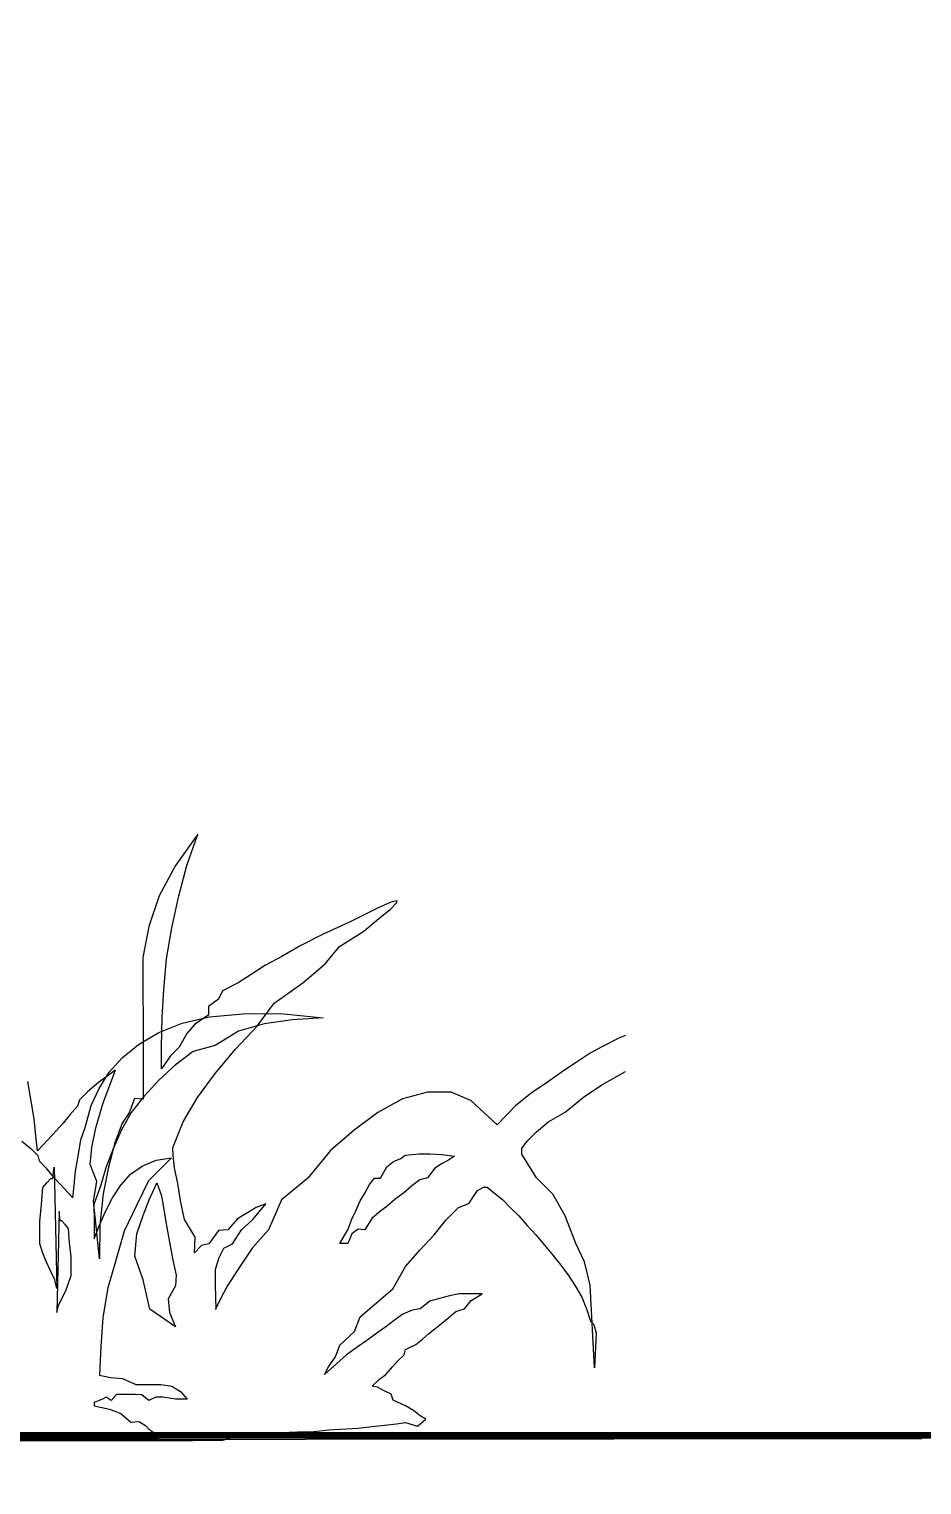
# Model space of a CAD drawing. Header units: inches. Extents: x 140 to 978, y -82 to 38.
# Drawn here: x 613.876 to 614.417, y -45.219 to -44.337 of the extents above; entities that cross this region are included whole.
import ezdxf

# ---------------------------------------------------------------- set-up
doc = ezdxf.new("R2010")
doc.units = ezdxf.units.IN
doc.header["$MEASUREMENT"] = 0
doc.layers.get('0').update_dxf_attribs({"lineweight": 0})
for name, color, linetype, lineweight in [('UNSAAC-AREA VERDE', 94, 'Continuous', 0), ('UNSAAC-COTA', 48, 'Continuous', 0), ('UNSAAC-FACHADA(2DO PLANO)', 7, 'Continuous', 30), ('UNSAAC-VARIOS', 30, 'Continuous', 0)]:
    doc.layers.add(name, color=color, linetype=linetype, lineweight=lineweight)
doc.styles.add('narrow', font='')
doc.styles.get('narrow').set_extended_font_data('Arial Narrow', italic=True)
doc.dimstyles.new('1EN75', dxfattribs={"dimtxt": 0.15, "dimasz": 0.06, "dimexe": 0.1, "dimexo": 0.15, "dimgap": 0.025, "dimtad": 1, "dimzin": 1, "dimdsep": 46, "dimtxsty": 'narrow', "dimblk": 'DOT', "dimcen": 0.1, "dimclrd": 256, "dimclre": 256, "dimclrt": 256, "dimaunit": 1, "dimadec": 3, "dimazin": 0, "dimtfac": 1, "dimtmove": 2, "dimatfit": 3, "dimldrblk": 'ARCHTICK', "dimfxl": 0.3, "dimfxlon": 1, "dimtolj": 1, "dimtzin": 0, "dimlwd": 0, "dimlwe": 0, "dimarcsym": 0})

# ---------------------------------------------------------------- blocks, each defined once
blk = doc.blocks.new('_Dot')
at = {"color": 0, "linetype": 'ByBlock', "lineweight": -2}
blk.add_line((-0.5, 0), (-1, 0), dxfattribs=at)
at = {"color": 0, "linetype": 'ByBlock', "const_width": 0.5}
blk.add_lwpolyline([(-0.25, 0, 1), (0.25, 0, 1)], format="xyb", close=True, dxfattribs=at)
blk = doc.blocks.new('*D883')
at = {"layer": 'Defpoints', "color": 0, "ltscale": 2.5, "transparency": 16777216}
for p in [(611.98642, -43.93854), (617.36694, -43.93854), (617.36694, -44.98854)]:
    blk.add_point(p, dxfattribs=at)
at = {"layer": 'UNSAAC-COTA', "lineweight": 0, "ltscale": 2.5, "transparency": 16777216}
for p, q in [((612.28642, -43.93854), (611.88642, -43.93854)), ((611.98642, -44.92854), (611.98642, -43.99854)), ((612.28642, -44.98854), (611.88642, -44.98854))]:
    blk.add_line(p, q, dxfattribs=at)
at = {"layer": 'UNSAAC-COTA', "lineweight": 0, "ltscale": 2.5, "transparency": 16777216, "xscale": 0.06, "yscale": 0.06, "zscale": 0.06}
for p, rotation in [((611.98642, -43.93854), 90), ((611.98642, -44.98854), 270)]:
    blk.add_blockref('_Dot', p, dxfattribs=dict(at, rotation=rotation))
at = {"layer": 'UNSAAC-COTA', "ltscale": 2.5, "transparency": 16777216, "insert": (611.88483, -44.46354), "char_height": 0.15, "attachment_point": 5, "rotation": 90, "style": 'narrow'}
blk.add_mtext('\\A1;1.05', dxfattribs=at)
blk = doc.blocks.new('_ArchTick')
at = {"layer": 'UNSAAC-FACHADA(2DO PLANO)', "color": 0, "const_width": 0.15}
blk.add_lwpolyline([(-0.5, -0.5), (0.5, 0.5)], dxfattribs=at)
blk = doc.blocks.new('*D894')
at = {"layer": 'Defpoints', "color": 0, "ltscale": 2.5, "transparency": 16777216}
for p in [(610.63339, -41.53854), (617.36694, -41.53854), (617.36694, -44.98854)]:
    blk.add_point(p, dxfattribs=at)
at = {"layer": 'UNSAAC-COTA', "lineweight": 0, "ltscale": 2.5, "transparency": 16777216}
for p, q in [((610.93339, -41.53854), (610.53339, -41.53854)), ((610.63339, -44.92854), (610.63339, -41.59854)), ((610.93339, -44.98854), (610.53339, -44.98854))]:
    blk.add_line(p, q, dxfattribs=at)
at = {"layer": 'UNSAAC-COTA', "lineweight": 0, "ltscale": 2.5, "transparency": 16777216, "xscale": 0.06, "yscale": 0.06, "zscale": 0.06}
for p, rotation in [((610.63339, -41.53854), 90), ((610.63339, -44.98854), 270)]:
    blk.add_blockref('_Dot', p, dxfattribs=dict(at, rotation=rotation))
at = {"layer": 'UNSAAC-COTA', "ltscale": 2.5, "transparency": 16777216, "insert": (610.53181, -43.26354), "char_height": 0.15, "attachment_point": 5, "rotation": 90, "style": 'narrow'}
blk.add_mtext('\\A1;3.45', dxfattribs=at)
blk = doc.blocks.new('*D898')
at = {"layer": 'Defpoints', "color": 0, "ltscale": 2.5, "transparency": 16777216}
for p in [(609.4033, -35.23854), (616.16694, -35.23854), (616.16694, -45.18854)]:
    blk.add_point(p, dxfattribs=at)
at = {"layer": 'UNSAAC-COTA', "lineweight": 0, "ltscale": 2.5, "transparency": 16777216}
for p, q in [((609.7033, -35.23854), (609.3033, -35.23854)), ((609.4033, -45.12854), (609.4033, -35.29854)), ((609.7033, -45.18854), (609.3033, -45.18854))]:
    blk.add_line(p, q, dxfattribs=at)
at = {"layer": 'UNSAAC-COTA', "lineweight": 0, "ltscale": 2.5, "transparency": 16777216, "xscale": 0.06, "yscale": 0.06, "zscale": 0.06}
for p, rotation in [((609.4033, -35.23854), 90), ((609.4033, -45.18854), 270)]:
    blk.add_blockref('_Dot', p, dxfattribs=dict(at, rotation=rotation))
at = {"layer": 'UNSAAC-COTA', "ltscale": 2.5, "transparency": 16777216, "insert": (609.30172, -40.21354), "char_height": 0.15, "attachment_point": 5, "rotation": 90, "style": 'narrow'}
blk.add_mtext('\\A1;9.95', dxfattribs=at)
blk = doc.blocks.new('unsaac area verde 2')
at = {"layer": 'UNSAAC-AREA VERDE'}
for p, q in [((1477.7216, 42.3771), (1477.6946, 42.339)), ((1477.7216, 42.3771), (1477.6946, 42.339)), ((1477.7081, 42.3391), (1477.7216, 42.3771)), ((1477.7081, 42.3391), (1477.7216, 42.3771)), ((1477.6946, 42.339), (1477.6747, 42.3025)), ((1477.6946, 42.339), (1477.6747, 42.3025)), ((1477.6985, 42.3025), (1477.7081, 42.3391)), ((1477.6985, 42.3025), (1477.7081, 42.3391)), ((1477.6747, 42.3025), (1477.662, 42.2652)), ((1477.6747, 42.3025), (1477.662, 42.2652)), ((1477.6899, 42.2636), (1477.6985, 42.3025)), ((1477.6899, 42.2636), (1477.6985, 42.3025)), ((1477.9392, 42.2874), (1477.9042, 42.2699)), ((1477.9392, 42.2874), (1477.9042, 42.2699)), ((1477.955, 42.2945), (1477.9392, 42.2874)), ((1477.955, 42.2945), (1477.9392, 42.2874)), ((1477.9407, 42.2747), (1477.9542, 42.2858)), ((1477.9407, 42.2747), (1477.9542, 42.2858)), ((1477.9542, 42.2858), (1477.9621, 42.2938)), ((1477.9542, 42.2858), (1477.9621, 42.2938)), ((1477.9629, 42.2961), (1477.955, 42.2945)), ((1477.9629, 42.2961), (1477.955, 42.2945)), ((1477.9621, 42.2938), (1477.9629, 42.2961)), ((1477.9621, 42.2938), (1477.9629, 42.2961)), ((1477.9042, 42.2699), (1477.8732, 42.2557)), ((1477.9042, 42.2699), (1477.8732, 42.2557)), ((1477.9224, 42.2596), (1477.9407, 42.2747)), ((1477.9224, 42.2596), (1477.9407, 42.2747)), ((1477.662, 42.2652), (1477.6549, 42.2279)), ((1477.662, 42.2652), (1477.6549, 42.2279)), ((1477.6835, 42.2263), (1477.6899, 42.2636)), ((1477.6835, 42.2263), (1477.6899, 42.2636)), ((1477.8732, 42.2557), (1477.8462, 42.2422)), ((1477.8732, 42.2557), (1477.8462, 42.2422)), ((1477.893, 42.2407), (1477.9224, 42.2596)), ((1477.893, 42.2407), (1477.9224, 42.2596)), ((1477.8462, 42.2422), (1477.8232, 42.2287)), ((1477.8462, 42.2422), (1477.8232, 42.2287)), ((1477.8756, 42.22), (1477.893, 42.2407)), ((1477.8756, 42.22), (1477.893, 42.2407)), ((1477.6549, 42.2279), (1477.6549, 42.1891)), ((1477.6549, 42.2279), (1477.6549, 42.1891)), ((1477.6803, 42.1891), (1477.6835, 42.2263)), ((1477.6803, 42.1891), (1477.6835, 42.2263)), ((1477.8034, 42.2184), (1477.7859, 42.2072)), ((1477.8034, 42.2184), (1477.7859, 42.2072)), ((1477.8232, 42.2287), (1477.8034, 42.2184)), ((1477.8232, 42.2287), (1477.8034, 42.2184)), ((1477.8486, 42.197), (1477.8756, 42.22)), ((1477.8486, 42.197), (1477.8756, 42.22)), ((1477.7701, 42.197), (1477.751, 42.1874)), ((1477.7701, 42.197), (1477.751, 42.1874)), ((1477.7859, 42.2072), (1477.7701, 42.197)), ((1477.7859, 42.2072), (1477.7701, 42.197)), ((1477.8137, 42.1723), (1477.8486, 42.197)), ((1477.8137, 42.1723), (1477.8486, 42.197)), ((1477.6549, 42.1891), (1477.6549, 42.1494)), ((1477.6549, 42.1891), (1477.6549, 42.1494)), ((1477.678, 42.1549), (1477.6803, 42.1891)), ((1477.678, 42.1549), (1477.6803, 42.1891)), ((1477.751, 42.1874), (1477.7462, 42.1772)), ((1477.751, 42.1874), (1477.7462, 42.1772)), ((1477.7462, 42.1772), (1477.7343, 42.1683)), ((1477.7462, 42.1772), (1477.7343, 42.1683)), ((1477.7343, 42.1683), (1477.7343, 42.158)), ((1477.7343, 42.1683), (1477.7343, 42.158)), ((1477.793, 42.1445), (1477.8137, 42.1723)), ((1477.793, 42.1445), (1477.8137, 42.1723)), ((1477.6549, 42.1494), (1477.6549, 42.108)), ((1477.6549, 42.1494), (1477.6549, 42.108)), ((1477.674, 42.1371), (1477.7024, 42.1484)), ((1477.674, 42.1371), (1477.7024, 42.1484)), ((1477.6771, 42.1191), (1477.678, 42.1549)), ((1477.6771, 42.1191), (1477.678, 42.1549)), ((1477.7024, 42.1484), (1477.7356, 42.1557)), ((1477.7024, 42.1484), (1477.7356, 42.1557)), ((1477.7176, 42.1469), (1477.7081, 42.1358)), ((1477.7176, 42.1469), (1477.7081, 42.1358)), ((1477.7343, 42.158), (1477.7176, 42.1469)), ((1477.7343, 42.158), (1477.7176, 42.1469)), ((1477.7356, 42.1557), (1477.7759, 42.1596)), ((1477.7356, 42.1557), (1477.7759, 42.1596)), ((1477.7668, 42.1168), (1477.793, 42.1445)), ((1477.7668, 42.1168), (1477.793, 42.1445)), ((1477.8016, 42.1471), (1477.7706, 42.1385)), ((1477.8016, 42.1471), (1477.7706, 42.1385)), ((1477.7759, 42.1596), (1477.8215, 42.1596)), ((1477.7759, 42.1596), (1477.8215, 42.1596)), ((1477.836, 42.1523), (1477.8016, 42.1471)), ((1477.836, 42.1523), (1477.8016, 42.1471)), ((1477.8215, 42.1596), (1477.8731, 42.1543)), ((1477.8215, 42.1596), (1477.8731, 42.1543)), ((1477.8731, 42.1543), (1477.836, 42.1523)), ((1477.8731, 42.1543), (1477.836, 42.1523)), ((1477.6496, 42.1226), (1477.674, 42.1371)), ((1477.6496, 42.1226), (1477.674, 42.1371)), ((1477.7081, 42.1358), (1477.6986, 42.1191)), ((1477.7081, 42.1358), (1477.6986, 42.1191)), ((1477.7706, 42.1385), (1477.7421, 42.1213)), ((1477.7706, 42.1385), (1477.7421, 42.1213)), ((1478.2312, 42.1295), (1478.2105, 42.1191)), ((1478.2312, 42.1295), (1478.2105, 42.1191)), ((1478.2391, 42.1328), (1478.2312, 42.1295)), ((1477.6297, 42.1061), (1477.6496, 42.1226)), ((1477.6297, 42.1061), (1477.6496, 42.1226)), ((1477.6549, 42.108), (1477.6549, 42.0564)), ((1477.6549, 42.108), (1477.6549, 42.0564)), ((1477.6771, 42.093), (1477.6771, 42.1191)), ((1477.6771, 42.093), (1477.6771, 42.1191)), ((1477.6883, 42.1088), (1477.6771, 42.093)), ((1477.6883, 42.1088), (1477.6771, 42.093)), ((1477.6986, 42.1191), (1477.6883, 42.1088)), ((1477.6986, 42.1191), (1477.6883, 42.1088)), ((1477.7157, 42.114), (1477.6938, 42.0974)), ((1477.7157, 42.114), (1477.6938, 42.0974)), ((1477.7421, 42.1213), (1477.7157, 42.114)), ((1477.7421, 42.1213), (1477.7157, 42.114)), ((1477.7422, 42.0874), (1477.7668, 42.1168)), ((1477.7422, 42.0874), (1477.7668, 42.1168)), ((1478.1963, 42.1112), (1478.1796, 42.1001)), ((1478.1963, 42.1112), (1478.1796, 42.1001)), ((1478.2105, 42.1191), (1478.1963, 42.1112)), ((1478.2105, 42.1191), (1478.1963, 42.1112)), ((1477.6216, 42.0914), (1477.601, 42.0763)), ((1477.6216, 42.0914), (1477.601, 42.0763)), ((1477.6065, 42.0517), (1477.6216, 42.0914)), ((1477.6065, 42.0517), (1477.6216, 42.0914)), ((1477.6139, 42.0888), (1477.6297, 42.1061)), ((1477.6139, 42.0888), (1477.6297, 42.1061)), ((1477.6938, 42.0974), (1477.674, 42.079)), ((1477.6938, 42.0974), (1477.674, 42.079)), ((1478.1796, 42.1001), (1478.1629, 42.089)), ((1478.1796, 42.1001), (1478.1629, 42.089)), ((1477.5192, 42.0541), (1477.5152, 42.0779)), ((1477.5192, 42.0541), (1477.5152, 42.0779)), ((1477.601, 42.0763), (1477.5875, 42.0652)), ((1477.601, 42.0763), (1477.5875, 42.0652)), ((1477.6019, 42.069), (1477.6139, 42.0888)), ((1477.6019, 42.069), (1477.6139, 42.0888)), ((1477.674, 42.079), (1477.6561, 42.0598)), ((1477.674, 42.079), (1477.6561, 42.0598)), ((1477.7208, 42.058), (1477.7422, 42.0874)), ((1477.7208, 42.058), (1477.7422, 42.0874)), ((1478.1446, 42.0763), (1478.1249, 42.0628)), ((1478.1446, 42.0763), (1478.1249, 42.0628)), ((1478.1629, 42.089), (1478.1446, 42.0763)), ((1478.1629, 42.089), (1478.1446, 42.0763)), ((1478.1883, 42.058), (1478.2105, 42.0731)), ((1478.1883, 42.058), (1478.2105, 42.0731)), ((1478.2105, 42.0731), (1478.2391, 42.089)), ((1478.2105, 42.0731), (1478.2391, 42.089)), ((1478.2391, 42.089), (1478.2391, 42.089)), ((1478.2391, 42.089), (1478.2391, 42.089)), ((1477.5231, 42.0326), (1477.5192, 42.0541)), ((1477.5231, 42.0326), (1477.5192, 42.0541)), ((1477.5779, 42.0556), (1477.5756, 42.0477)), ((1477.5779, 42.0556), (1477.5756, 42.0477)), ((1477.5875, 42.0652), (1477.5779, 42.0556)), ((1477.5875, 42.0652), (1477.5779, 42.0556)), ((1477.592, 42.0485), (1477.6019, 42.069)), ((1477.592, 42.0485), (1477.6019, 42.069)), ((1477.6446, 42.0572), (1477.6382, 42.0398)), ((1477.6446, 42.0572), (1477.6382, 42.0398)), ((1477.6561, 42.0598), (1477.6403, 42.0399)), ((1477.6561, 42.0598), (1477.6403, 42.0399)), ((1477.6549, 42.0564), (1477.6446, 42.0572)), ((1477.6549, 42.0564), (1477.6446, 42.0572)), ((1477.7033, 42.0287), (1477.7208, 42.058)), ((1477.7033, 42.0287), (1477.7208, 42.058)), ((1477.9692, 42.0564), (1477.9392, 42.0398)), ((1477.9692, 42.0564), (1477.9392, 42.0398)), ((1477.9994, 42.0644), (1477.9692, 42.0564)), ((1477.9994, 42.0644), (1477.9692, 42.0564)), ((1478.028, 42.0644), (1477.9994, 42.0644)), ((1478.028, 42.0644), (1477.9994, 42.0644)), ((1478.0518, 42.0541), (1478.028, 42.0644)), ((1478.0518, 42.0541), (1478.028, 42.0644)), ((1478.1249, 42.0628), (1478.1058, 42.0477)), ((1478.1249, 42.0628), (1478.1058, 42.0477)), ((1478.1661, 42.0398), (1478.1883, 42.058)), ((1478.1661, 42.0398), (1478.1883, 42.058)), ((1477.566, 42.0375), (1477.5581, 42.0271)), ((1477.566, 42.0375), (1477.5581, 42.0271)), ((1477.5756, 42.0477), (1477.566, 42.0375)), ((1477.5756, 42.0477), (1477.566, 42.0375)), ((1477.5847, 42.022), (1477.592, 42.0485)), ((1477.5847, 42.022), (1477.592, 42.0485)), ((1477.5978, 42.0215), (1477.6065, 42.0517)), ((1477.5978, 42.0215), (1477.6065, 42.0517)), ((1477.6403, 42.0399), (1477.6284, 42.0181)), ((1477.6403, 42.0399), (1477.6284, 42.0181)), ((1477.6382, 42.0398), (1477.6295, 42.0271)), ((1477.6382, 42.0398), (1477.6295, 42.0271)), ((1477.9392, 42.0398), (1477.9105, 42.0184)), ((1477.9392, 42.0398), (1477.9105, 42.0184)), ((1478.0835, 42.0247), (1478.0518, 42.0541)), ((1478.0835, 42.0247), (1478.0518, 42.0541)), ((1478.1058, 42.0477), (1478.0835, 42.0247)), ((1478.1058, 42.0477), (1478.0835, 42.0247)), ((1478.1462, 42.0287), (1478.1661, 42.0398)), ((1478.1462, 42.0287), (1478.1661, 42.0398)), ((1477.5248, 42.012), (1477.5231, 42.0326)), ((1477.5248, 42.012), (1477.5231, 42.0326)), ((1477.5581, 42.0271), (1477.5454, 42.0136)), ((1477.5581, 42.0271), (1477.5454, 42.0136)), ((1477.5794, 42.0069), (1477.5847, 42.022)), ((1477.5794, 42.0069), (1477.5847, 42.022)), ((1477.5929, 41.9977), (1477.5978, 42.0215)), ((1477.5929, 41.9977), (1477.5978, 42.0215)), ((1477.6295, 42.0271), (1477.6208, 42.0033)), ((1477.6295, 42.0271), (1477.6208, 42.0033)), ((1477.6914, 41.9986), (1477.7033, 42.0287)), ((1477.6914, 41.9986), (1477.7033, 42.0287)), ((1478.1312, 42.016), (1478.1462, 42.0287)), ((1478.1312, 42.016), (1478.1462, 42.0287)), ((1477.508, 42.0055), (1477.5192, 41.9962)), ((1477.508, 42.0055), (1477.5192, 41.9962)), ((1477.5271, 41.9938), (1477.5248, 42.012)), ((1477.5271, 41.9938), (1477.5248, 42.012)), ((1477.5454, 42.0136), (1477.5271, 41.9938)), ((1477.5454, 42.0136), (1477.5271, 41.9938)), ((1477.5761, 41.9871), (1477.5794, 42.0069)), ((1477.5761, 41.9871), (1477.5794, 42.0069)), ((1477.6208, 42.0033), (1477.6129, 41.974)), ((1477.6208, 42.0033), (1477.6129, 41.974)), ((1477.6284, 42.0181), (1477.6184, 41.9962)), ((1477.6284, 42.0181), (1477.6184, 41.9962)), ((1477.9105, 42.0184), (1477.8819, 41.9937)), ((1477.9105, 42.0184), (1477.8819, 41.9937)), ((1478.1137, 41.9961), (1478.12, 42.0048)), ((1478.1137, 41.9961), (1478.12, 42.0048)), ((1478.12, 42.0048), (1478.1312, 42.016)), ((1478.12, 42.0048), (1478.1312, 42.016)), ((1477.5192, 41.9962), (1477.5272, 41.9883)), ((1477.5192, 41.9962), (1477.5272, 41.9883)), ((1477.5272, 41.9883), (1477.5291, 41.9817)), ((1477.5272, 41.9883), (1477.5291, 41.9817)), ((1477.5729, 41.9691), (1477.5761, 41.9871)), ((1477.5729, 41.9691), (1477.5761, 41.9871)), ((1477.5906, 41.9771), (1477.5929, 41.9977)), ((1477.5906, 41.9771), (1477.5929, 41.9977)), ((1477.6184, 41.9962), (1477.6098, 41.9732)), ((1477.6184, 41.9962), (1477.6098, 41.9732)), ((1477.6892, 41.985), (1477.6614, 41.9573)), ((1477.6892, 41.985), (1477.6614, 41.9573)), ((1477.6707, 41.9824), (1477.6892, 41.985)), ((1477.6707, 41.9824), (1477.6892, 41.985)), ((1477.6907, 41.9969), (1477.6914, 41.9986)), ((1477.6907, 41.9969), (1477.6914, 41.9986)), ((1477.6914, 41.9882), (1477.6907, 41.9969)), ((1477.6914, 41.9882), (1477.6907, 41.9969)), ((1477.693, 41.9731), (1477.6914, 41.9882)), ((1477.693, 41.9731), (1477.6914, 41.9882)), ((1477.8819, 41.9937), (1477.8542, 41.9604)), ((1477.8819, 41.9937), (1477.8542, 41.9604)), ((1477.9581, 41.9802), (1477.9669, 41.9842)), ((1477.9581, 41.9802), (1477.9669, 41.9842)), ((1477.9669, 41.9842), (1477.9724, 41.9882)), ((1477.9669, 41.9842), (1477.9724, 41.9882)), ((1477.9724, 41.9882), (1477.9891, 41.9898)), ((1477.9724, 41.9882), (1477.9891, 41.9898)), ((1477.9891, 41.9898), (1478.0026, 41.9898)), ((1477.9891, 41.9898), (1478.0026, 41.9898)), ((1478.0026, 41.9898), (1478.0161, 41.989)), ((1478.0026, 41.9898), (1478.0161, 41.989)), ((1478.0161, 41.989), (1478.0319, 41.9866)), ((1478.0161, 41.989), (1478.0319, 41.9866)), ((1478.0319, 41.9866), (1478.0248, 41.9819)), ((1478.0319, 41.9866), (1478.0248, 41.9819)), ((1478.1137, 41.989), (1478.1137, 41.9961)), ((1478.1137, 41.989), (1478.1137, 41.9961)), ((1478.1312, 41.9604), (1478.1137, 41.989)), ((1478.1312, 41.9604), (1478.1137, 41.989)), ((1477.5291, 41.9817), (1477.5371, 41.9732)), ((1477.5291, 41.9817), (1477.5371, 41.9732)), ((1477.5371, 41.9732), (1477.5437, 41.9645)), ((1477.5371, 41.9732), (1477.5437, 41.9645)), ((1477.5454, 41.9604), (1477.547, 41.974)), ((1477.5454, 41.9604), (1477.547, 41.974)), ((1477.547, 41.974), (1477.5502, 41.8271)), ((1477.547, 41.974), (1477.5502, 41.8271)), ((1477.5715, 41.9519), (1477.5729, 41.9691)), ((1477.5715, 41.9519), (1477.5729, 41.9691)), ((1477.5986, 41.9564), (1477.5906, 41.9771)), ((1477.5986, 41.9564), (1477.5906, 41.9771)), ((1477.6098, 41.9732), (1477.6033, 41.9507)), ((1477.6098, 41.9732), (1477.6033, 41.9507)), ((1477.6129, 41.974), (1477.6065, 41.9414)), ((1477.6129, 41.974), (1477.6065, 41.9414)), ((1477.6397, 41.9652), (1477.6536, 41.9751)), ((1477.6397, 41.9652), (1477.6536, 41.9751)), ((1477.6536, 41.9751), (1477.6707, 41.9824)), ((1477.6536, 41.9751), (1477.6707, 41.9824)), ((1477.6969, 41.9541), (1477.693, 41.9731)), ((1477.6969, 41.9541), (1477.693, 41.9731)), ((1477.9423, 41.9604), (1477.9502, 41.974)), ((1477.9423, 41.9604), (1477.9502, 41.974)), ((1477.9502, 41.974), (1477.9581, 41.9802)), ((1477.9502, 41.974), (1477.9581, 41.9802)), ((1478.0081, 41.9723), (1477.9994, 41.9604)), ((1478.0081, 41.9723), (1477.9994, 41.9604)), ((1478.0169, 41.9779), (1478.0081, 41.9723)), ((1478.0169, 41.9779), (1478.0081, 41.9723)), ((1478.0248, 41.9819), (1478.0169, 41.9779)), ((1478.0248, 41.9819), (1478.0169, 41.9779)), ((1477.5319, 41.9287), (1477.5334, 41.9493)), ((1477.5319, 41.9287), (1477.5334, 41.9493)), ((1477.5334, 41.9493), (1477.5383, 41.9549)), ((1477.5334, 41.9493), (1477.5383, 41.9549)), ((1477.5383, 41.9549), (1477.5429, 41.9604)), ((1477.5383, 41.9549), (1477.5429, 41.9604)), ((1477.5429, 41.9604), (1477.5454, 41.9604)), ((1477.5429, 41.9604), (1477.5454, 41.9604)), ((1477.5437, 41.9645), (1477.5543, 41.9533)), ((1477.5437, 41.9645), (1477.5543, 41.9533)), ((1477.5543, 41.9533), (1477.5695, 41.9368)), ((1477.5543, 41.9533), (1477.5695, 41.9368)), ((1477.5695, 41.9368), (1477.5715, 41.9519)), ((1477.5695, 41.9368), (1477.5715, 41.9519)), ((1477.5946, 41.9326), (1477.5986, 41.9564)), ((1477.5946, 41.9326), (1477.5986, 41.9564)), ((1477.6033, 41.9507), (1477.5953, 41.9288)), ((1477.6033, 41.9507), (1477.5953, 41.9288)), ((1477.6178, 41.9367), (1477.6277, 41.9519)), ((1477.6178, 41.9367), (1477.6277, 41.9519)), ((1477.6277, 41.9519), (1477.6397, 41.9652)), ((1477.6277, 41.9519), (1477.6397, 41.9652)), ((1477.6614, 41.9573), (1477.6469, 41.9275)), ((1477.6614, 41.9573), (1477.6469, 41.9275)), ((1477.662, 41.9343), (1477.6684, 41.9485)), ((1477.662, 41.9343), (1477.6684, 41.9485)), ((1477.6684, 41.9485), (1477.6716, 41.9548)), ((1477.6684, 41.9485), (1477.6716, 41.9548)), ((1477.6716, 41.9548), (1477.6771, 41.939)), ((1477.6716, 41.9548), (1477.6771, 41.939)), ((1477.7002, 41.9334), (1477.6969, 41.9541)), ((1477.7002, 41.9334), (1477.6969, 41.9541)), ((1477.8542, 41.9604), (1477.8224, 41.9343)), ((1477.8542, 41.9604), (1477.8224, 41.9343)), ((1477.9232, 41.9422), (1477.9288, 41.9525)), ((1477.9232, 41.9422), (1477.9288, 41.9525)), ((1477.9288, 41.9525), (1477.9351, 41.9604)), ((1477.9288, 41.9525), (1477.9351, 41.9604)), ((1477.9351, 41.9604), (1477.9423, 41.9604)), ((1477.9351, 41.9604), (1477.9423, 41.9604)), ((1477.9804, 41.9509), (1477.97, 41.9422)), ((1477.9804, 41.9509), (1477.97, 41.9422)), ((1477.9899, 41.958), (1477.9804, 41.9509)), ((1477.9899, 41.958), (1477.9804, 41.9509)), ((1477.9994, 41.9604), (1477.9899, 41.958)), ((1477.9994, 41.9604), (1477.9899, 41.958)), ((1478.0597, 41.9453), (1478.0669, 41.9493)), ((1478.0597, 41.9453), (1478.0669, 41.9493)), ((1478.0669, 41.9493), (1478.0716, 41.9493)), ((1478.0669, 41.9493), (1478.0716, 41.9493)), ((1478.0716, 41.9493), (1478.0804, 41.9421)), ((1478.0716, 41.9493), (1478.0804, 41.9421)), ((1478.151, 41.9406), (1478.1312, 41.9604)), ((1478.151, 41.9406), (1478.1312, 41.9604)), ((1477.5978, 41.9025), (1477.5946, 41.9326)), ((1477.5978, 41.9025), (1477.5946, 41.9326)), ((1477.6065, 41.9414), (1477.6025, 41.904)), ((1477.6065, 41.9414), (1477.6025, 41.904)), ((1477.6092, 41.9202), (1477.6178, 41.9367)), ((1477.6092, 41.9202), (1477.6178, 41.9367)), ((1477.6549, 41.9152), (1477.662, 41.9343)), ((1477.6549, 41.9152), (1477.662, 41.9343)), ((1477.6771, 41.939), (1477.6835, 41.9009)), ((1477.6771, 41.939), (1477.6835, 41.9009)), ((1477.7049, 41.9105), (1477.7002, 41.9334)), ((1477.7049, 41.9105), (1477.7002, 41.9334)), ((1477.8224, 41.9343), (1477.8066, 41.8977)), ((1477.8224, 41.9343), (1477.8066, 41.8977)), ((1477.9129, 41.9215), (1477.9176, 41.9326)), ((1477.9129, 41.9215), (1477.9176, 41.9326)), ((1477.9176, 41.9326), (1477.9232, 41.9422)), ((1477.9176, 41.9326), (1477.9232, 41.9422)), ((1477.9597, 41.9343), (1477.9502, 41.9263)), ((1477.9597, 41.9343), (1477.9502, 41.9263)), ((1477.97, 41.9422), (1477.9597, 41.9343)), ((1477.97, 41.9422), (1477.9597, 41.9343)), ((1478.0494, 41.9294), (1478.0597, 41.9453)), ((1478.0494, 41.9294), (1478.0597, 41.9453)), ((1478.0804, 41.9421), (1478.0899, 41.9342)), ((1478.0804, 41.9421), (1478.0899, 41.9342)), ((1478.0899, 41.9342), (1478.0994, 41.9247)), ((1478.0899, 41.9342), (1478.0994, 41.9247)), ((1478.1661, 41.9144), (1478.151, 41.9406)), ((1478.1661, 41.9144), (1478.151, 41.9406)), ((1477.5295, 41.908), (1477.5319, 41.9287)), ((1477.5295, 41.908), (1477.5319, 41.9287)), ((1477.553, 41.9203), (1477.5503, 41.7979)), ((1477.553, 41.9203), (1477.5503, 41.7979)), ((1477.5543, 41.9089), (1477.553, 41.9203)), ((1477.5543, 41.9089), (1477.553, 41.9203)), ((1477.5953, 41.9288), (1477.5953, 41.9083)), ((1477.5953, 41.9288), (1477.5953, 41.9083)), ((1477.6019, 41.9037), (1477.6092, 41.9202)), ((1477.6019, 41.9037), (1477.6092, 41.9202)), ((1477.6469, 41.9275), (1477.6317, 41.8964)), ((1477.6469, 41.9275), (1477.6317, 41.8964)), ((1477.647, 41.8929), (1477.6549, 41.9152)), ((1477.647, 41.8929), (1477.6549, 41.9152)), ((1477.7811, 41.9183), (1477.7692, 41.9113)), ((1477.7811, 41.9183), (1477.7692, 41.9113)), ((1477.7915, 41.9247), (1477.7811, 41.9183)), ((1477.7915, 41.9247), (1477.7811, 41.9183)), ((1477.7875, 41.9105), (1477.8034, 41.9294)), ((1477.7875, 41.9105), (1477.8034, 41.9294)), ((1477.8034, 41.9294), (1477.7915, 41.9247)), ((1477.8034, 41.9294), (1477.7915, 41.9247)), ((1477.9074, 41.9104), (1477.9129, 41.9215)), ((1477.9074, 41.9104), (1477.9129, 41.9215)), ((1477.9407, 41.9191), (1477.9319, 41.9113)), ((1477.9407, 41.9191), (1477.9319, 41.9113)), ((1477.9502, 41.9263), (1477.9407, 41.9191)), ((1477.9502, 41.9263), (1477.9407, 41.9191)), ((1478.0217, 41.9096), (1478.0367, 41.9247)), ((1478.0217, 41.9096), (1478.0367, 41.9247)), ((1478.0367, 41.9247), (1478.0494, 41.9294)), ((1478.0367, 41.9247), (1478.0494, 41.9294)), ((1478.0994, 41.9247), (1478.1097, 41.9144)), ((1478.0994, 41.9247), (1478.1097, 41.9144)), ((1478.1097, 41.9144), (1478.12, 41.9025)), ((1478.1097, 41.9144), (1478.12, 41.9025)), ((1478.1788, 41.881), (1478.1661, 41.9144)), ((1478.1788, 41.881), (1478.1661, 41.9144)), ((1477.5295, 41.881), (1477.5295, 41.908)), ((1477.5295, 41.881), (1477.5295, 41.908)), ((1477.5563, 41.9089), (1477.5543, 41.9089)), ((1477.5563, 41.9089), (1477.5543, 41.9089)), ((1477.5602, 41.9044), (1477.5563, 41.9089)), ((1477.5602, 41.9044), (1477.5563, 41.9089)), ((1477.5643, 41.8997), (1477.5602, 41.9044)), ((1477.5643, 41.8997), (1477.5602, 41.9044)), ((1477.5655, 41.8825), (1477.5643, 41.8997)), ((1477.5655, 41.8825), (1477.5643, 41.8997)), ((1477.5953, 41.9083), (1477.5953, 41.8872)), ((1477.5953, 41.9083), (1477.5953, 41.8872)), ((1477.5953, 41.8872), (1477.6019, 41.9037)), ((1477.5953, 41.8872), (1477.6019, 41.9037)), ((1477.6018, 41.8628), (1477.5978, 41.9025)), ((1477.6018, 41.8628), (1477.5978, 41.9025)), ((1477.6025, 41.904), (1477.6018, 41.8628)), ((1477.6025, 41.904), (1477.6018, 41.8628)), ((1477.6317, 41.8964), (1477.6204, 41.8567)), ((1477.6317, 41.8964), (1477.6204, 41.8567)), ((1477.6835, 41.9009), (1477.6907, 41.8612)), ((1477.6835, 41.9009), (1477.6907, 41.8612)), ((1477.7176, 41.889), (1477.7049, 41.9105)), ((1477.7176, 41.889), (1477.7049, 41.9105)), ((1477.7462, 41.8969), (1477.7343, 41.881)), ((1477.7462, 41.8969), (1477.7343, 41.881)), ((1477.7573, 41.8977), (1477.7462, 41.8969)), ((1477.7573, 41.8977), (1477.7462, 41.8969)), ((1477.7692, 41.9113), (1477.7573, 41.8977)), ((1477.7692, 41.9113), (1477.7573, 41.8977)), ((1477.7629, 41.881), (1477.774, 41.8977)), ((1477.7629, 41.881), (1477.774, 41.8977)), ((1477.774, 41.8977), (1477.7875, 41.9105)), ((1477.774, 41.8977), (1477.7875, 41.9105)), ((1477.8066, 41.8977), (1477.7867, 41.8756)), ((1477.8066, 41.8977), (1477.7867, 41.8756)), ((1477.893, 41.881), (1477.9026, 41.8977)), ((1477.893, 41.881), (1477.9026, 41.8977)), ((1477.9026, 41.8977), (1477.9074, 41.9104)), ((1477.9026, 41.8977), (1477.9074, 41.9104)), ((1477.9153, 41.8985), (1477.9074, 41.8929)), ((1477.9153, 41.8985), (1477.9074, 41.8929)), ((1477.9232, 41.8977), (1477.9153, 41.8985)), ((1477.9232, 41.8977), (1477.9153, 41.8985)), ((1477.9319, 41.9113), (1477.9232, 41.8977)), ((1477.9319, 41.9113), (1477.9232, 41.8977)), ((1478.0073, 41.8914), (1478.0217, 41.9096)), ((1478.0073, 41.8914), (1478.0217, 41.9096)), ((1478.12, 41.9025), (1478.1304, 41.8913)), ((1478.12, 41.9025), (1478.1304, 41.8913)), ((1477.5334, 41.8699), (1477.5295, 41.881)), ((1477.5334, 41.8699), (1477.5295, 41.881)), ((1477.5675, 41.8653), (1477.5655, 41.8825)), ((1477.5675, 41.8653), (1477.5655, 41.8825)), ((1477.6446, 41.8659), (1477.647, 41.8929)), ((1477.6446, 41.8659), (1477.647, 41.8929)), ((1477.7168, 41.8699), (1477.7176, 41.889)), ((1477.7168, 41.8699), (1477.7176, 41.889)), ((1477.7255, 41.8787), (1477.7168, 41.8699)), ((1477.7255, 41.8787), (1477.7168, 41.8699)), ((1477.7343, 41.881), (1477.7255, 41.8787)), ((1477.7343, 41.881), (1477.7255, 41.8787)), ((1477.7526, 41.8756), (1477.7629, 41.881)), ((1477.7526, 41.8756), (1477.7629, 41.881)), ((1477.9026, 41.881), (1477.893, 41.881)), ((1477.9026, 41.881), (1477.893, 41.881)), ((1477.9074, 41.8929), (1477.9026, 41.881)), ((1477.9074, 41.8929), (1477.9026, 41.881)), ((1477.99, 41.8731), (1478.0073, 41.8914)), ((1477.99, 41.8731), (1478.0073, 41.8914)), ((1478.1304, 41.8913), (1478.1408, 41.8787)), ((1478.1304, 41.8913), (1478.1408, 41.8787)), ((1478.1408, 41.8787), (1478.151, 41.8668)), ((1478.1408, 41.8787), (1478.151, 41.8668)), ((1478.1891, 41.8588), (1478.1788, 41.881)), ((1478.1891, 41.8588), (1478.1788, 41.881)), ((1477.5375, 41.8588), (1477.5334, 41.8699)), ((1477.5375, 41.8588), (1477.5334, 41.8699)), ((1477.5675, 41.8428), (1477.5675, 41.8653)), ((1477.5675, 41.8428), (1477.5675, 41.8653)), ((1477.6549, 41.8374), (1477.6446, 41.8659)), ((1477.6549, 41.8374), (1477.6446, 41.8659)), ((1477.6907, 41.8612), (1477.6946, 41.8429)), ((1477.6907, 41.8612), (1477.6946, 41.8429)), ((1477.7422, 41.8501), (1477.747, 41.8644)), ((1477.7422, 41.8501), (1477.747, 41.8644)), ((1477.747, 41.8644), (1477.7526, 41.8756)), ((1477.747, 41.8644), (1477.7526, 41.8756)), ((1477.7867, 41.8756), (1477.77, 41.8501)), ((1477.7867, 41.8756), (1477.77, 41.8501)), ((1477.9724, 41.8533), (1477.99, 41.8731)), ((1477.9724, 41.8533), (1477.99, 41.8731)), ((1478.151, 41.8668), (1478.1605, 41.8548)), ((1478.151, 41.8668), (1478.1605, 41.8548)), ((1477.543, 41.8477), (1477.5375, 41.8588)), ((1477.543, 41.8477), (1477.5375, 41.8588)), ((1477.5478, 41.8374), (1477.543, 41.8477)), ((1477.5478, 41.8374), (1477.543, 41.8477)), ((1477.5643, 41.8335), (1477.5675, 41.8428)), ((1477.5643, 41.8335), (1477.5675, 41.8428)), ((1477.6204, 41.8567), (1477.6118, 41.8276)), ((1477.6204, 41.8567), (1477.6118, 41.8276)), ((1477.6946, 41.8429), (1477.6938, 41.8302)), ((1477.6946, 41.8429), (1477.6938, 41.8302)), ((1477.7422, 41.831), (1477.7422, 41.8501)), ((1477.7422, 41.831), (1477.7422, 41.8501)), ((1477.77, 41.8501), (1477.7565, 41.8294)), ((1477.77, 41.8501), (1477.7565, 41.8294)), ((1477.9573, 41.8263), (1477.9724, 41.8533)), ((1477.9573, 41.8263), (1477.9724, 41.8533)), ((1478.1605, 41.8548), (1478.17, 41.8421)), ((1478.1605, 41.8548), (1478.17, 41.8421)), ((1478.1963, 41.8302), (1478.1891, 41.8588)), ((1478.1963, 41.8302), (1478.1891, 41.8588)), ((1477.5502, 41.8271), (1477.5478, 41.8374)), ((1477.5502, 41.8271), (1477.5478, 41.8374)), ((1477.5609, 41.8243), (1477.5643, 41.8335)), ((1477.5609, 41.8243), (1477.5643, 41.8335)), ((1477.6118, 41.8276), (1477.6059, 41.7919)), ((1477.6118, 41.8276), (1477.6059, 41.7919)), ((1477.6629, 41.8017), (1477.6549, 41.8374)), ((1477.6629, 41.8017), (1477.6549, 41.8374)), ((1477.6938, 41.8302), (1477.685, 41.8144)), ((1477.6938, 41.8302), (1477.685, 41.8144)), ((1477.7431, 41.8017), (1477.7422, 41.831)), ((1477.7431, 41.8017), (1477.7422, 41.831)), ((1477.7565, 41.8294), (1477.7478, 41.8136)), ((1477.7565, 41.8294), (1477.7478, 41.8136)), ((1477.9407, 41.8121), (1477.9573, 41.8263)), ((1477.9407, 41.8121), (1477.9573, 41.8263)), ((1478.17, 41.8421), (1478.178, 41.8294)), ((1478.17, 41.8421), (1478.178, 41.8294)), ((1478.178, 41.8294), (1478.1859, 41.816)), ((1478.178, 41.8294), (1478.1859, 41.816)), ((1478.2011, 41.7302), (1478.1963, 41.8302)), ((1478.2011, 41.7302), (1478.1963, 41.8302)), ((1477.5523, 41.8064), (1477.5563, 41.815)), ((1477.5523, 41.8064), (1477.5563, 41.815)), ((1477.5563, 41.815), (1477.5609, 41.8243)), ((1477.5563, 41.815), (1477.5609, 41.8243)), ((1477.685, 41.8144), (1477.6867, 41.7977)), ((1477.685, 41.8144), (1477.6867, 41.7977)), ((1477.7478, 41.8136), (1477.7422, 41.8017)), ((1477.7478, 41.8136), (1477.7422, 41.8017)), ((1477.9176, 41.7922), (1477.9407, 41.8121)), ((1477.9176, 41.7922), (1477.9407, 41.8121)), ((1478.0018, 41.8112), (1477.99, 41.8017)), ((1478.0018, 41.8112), (1477.99, 41.8017)), ((1478.0137, 41.8144), (1478.0018, 41.8112)), ((1478.0137, 41.8144), (1478.0018, 41.8112)), ((1478.0256, 41.8175), (1478.0137, 41.8144)), ((1478.0256, 41.8175), (1478.0137, 41.8144)), ((1478.0376, 41.8199), (1478.0256, 41.8175)), ((1478.0376, 41.8199), (1478.0256, 41.8175)), ((1478.0518, 41.82), (1478.0376, 41.8199)), ((1478.0518, 41.82), (1478.0376, 41.8199)), ((1478.0438, 41.8017), (1478.0518, 41.8121)), ((1478.0438, 41.8017), (1478.0518, 41.8121)), ((1478.0518, 41.8121), (1478.0654, 41.82)), ((1478.0654, 41.82), (1478.0518, 41.82)), ((1478.0518, 41.8121), (1478.0654, 41.82)), ((1478.0654, 41.82), (1478.0518, 41.82)), ((1478.1859, 41.816), (1478.1916, 41.8017)), ((1478.1859, 41.816), (1478.1916, 41.8017)), ((1477.5503, 41.7979), (1477.5523, 41.8064)), ((1477.5503, 41.7979), (1477.5523, 41.8064)), ((1477.6059, 41.7919), (1477.6032, 41.7568)), ((1477.6059, 41.7919), (1477.6032, 41.7568)), ((1477.6938, 41.7803), (1477.6629, 41.8017)), ((1477.6938, 41.7803), (1477.6629, 41.8017)), ((1477.6867, 41.7977), (1477.6938, 41.7803)), ((1477.6867, 41.7977), (1477.6938, 41.7803)), ((1477.7422, 41.8017), (1477.7431, 41.8017)), ((1477.7422, 41.8017), (1477.7431, 41.8017)), ((1477.9105, 41.7747), (1477.9176, 41.7922)), ((1477.9105, 41.7747), (1477.9176, 41.7922)), ((1477.9692, 41.7953), (1477.9589, 41.7882)), ((1477.9692, 41.7953), (1477.9589, 41.7882)), ((1477.9804, 41.8002), (1477.9692, 41.7953)), ((1477.9804, 41.8002), (1477.9692, 41.7953)), ((1477.99, 41.8017), (1477.9804, 41.8002)), ((1477.99, 41.8017), (1477.9804, 41.8002)), ((1478.0161, 41.7843), (1478.0248, 41.7913)), ((1478.0161, 41.7843), (1478.0248, 41.7913)), ((1478.0248, 41.7913), (1478.0335, 41.7985)), ((1478.0248, 41.7913), (1478.0335, 41.7985)), ((1478.0335, 41.7985), (1478.0438, 41.8017)), ((1478.0335, 41.7985), (1478.0438, 41.8017)), ((1478.1916, 41.8017), (1478.1963, 41.7866)), ((1478.1916, 41.8017), (1478.1963, 41.7866)), ((1477.893, 41.758), (1477.9105, 41.7747)), ((1477.893, 41.758), (1477.9105, 41.7747)), ((1477.9375, 41.7724), (1477.9257, 41.7636)), ((1477.9375, 41.7724), (1477.9257, 41.7636)), ((1477.9486, 41.7803), (1477.9375, 41.7724)), ((1477.9486, 41.7803), (1477.9375, 41.7724)), ((1477.9589, 41.7882), (1477.9486, 41.7803)), ((1477.9589, 41.7882), (1477.9486, 41.7803)), ((1478.0002, 41.7715), (1478.0081, 41.7778)), ((1478.0002, 41.7715), (1478.0081, 41.7778)), ((1478.0081, 41.7778), (1478.0161, 41.7843)), ((1478.0081, 41.7778), (1478.0161, 41.7843)), ((1478.1963, 41.7866), (1478.2003, 41.7826)), ((1478.1963, 41.7866), (1478.2003, 41.7826)), ((1478.2003, 41.7826), (1478.2034, 41.7724)), ((1478.2003, 41.7826), (1478.2034, 41.7724)), ((1478.2034, 41.7724), (1478.2011, 41.7302)), ((1478.2034, 41.7724), (1478.2011, 41.7302)), ((1477.6032, 41.7568), (1477.6019, 41.7218)), ((1477.6032, 41.7568), (1477.6019, 41.7218)), ((1477.8875, 41.7438), (1477.893, 41.758)), ((1477.8875, 41.7438), (1477.893, 41.758)), ((1477.9138, 41.7556), (1477.901, 41.7461)), ((1477.9138, 41.7556), (1477.901, 41.7461)), ((1477.9257, 41.7636), (1477.9138, 41.7556)), ((1477.9257, 41.7636), (1477.9138, 41.7556)), ((1477.9724, 41.7525), (1477.9851, 41.7588)), ((1477.9724, 41.7525), (1477.9851, 41.7588)), ((1477.9851, 41.7588), (1477.9931, 41.7651)), ((1477.9851, 41.7588), (1477.9931, 41.7651)), ((1477.9931, 41.7651), (1478.0002, 41.7715)), ((1477.9931, 41.7651), (1478.0002, 41.7715)), ((1477.8796, 41.7327), (1477.8875, 41.7438)), ((1477.8796, 41.7327), (1477.8875, 41.7438)), ((1477.901, 41.7461), (1477.8891, 41.7359)), ((1477.901, 41.7461), (1477.8891, 41.7359)), ((1477.9565, 41.7318), (1477.963, 41.739)), ((1477.9565, 41.7318), (1477.963, 41.739)), ((1477.963, 41.739), (1477.9708, 41.7461)), ((1477.963, 41.739), (1477.9708, 41.7461)), ((1477.9708, 41.7461), (1477.9724, 41.7525)), ((1477.9708, 41.7461), (1477.9724, 41.7525)), ((1477.6019, 41.7218), (1477.6151, 41.7191)), ((1477.6019, 41.7218), (1477.6151, 41.7191)), ((1477.6151, 41.7191), (1477.6297, 41.7178)), ((1477.6151, 41.7191), (1477.6297, 41.7178)), ((1477.8891, 41.7359), (1477.8741, 41.7223)), ((1477.8891, 41.7359), (1477.8741, 41.7223)), ((1477.8741, 41.7223), (1477.8796, 41.7327)), ((1477.8741, 41.7223), (1477.8796, 41.7327)), ((1477.9407, 41.7167), (1477.9486, 41.7223)), ((1477.9407, 41.7167), (1477.9486, 41.7223)), ((1477.9486, 41.7223), (1477.9565, 41.7318)), ((1477.9486, 41.7223), (1477.9565, 41.7318)), ((1477.6297, 41.7178), (1477.6456, 41.7105)), ((1477.6297, 41.7178), (1477.6456, 41.7105)), ((1477.6456, 41.7105), (1477.6614, 41.7105)), ((1477.6456, 41.7105), (1477.6614, 41.7105)), ((1477.6614, 41.7105), (1477.676, 41.7105)), ((1477.6614, 41.7105), (1477.676, 41.7105)), ((1477.676, 41.7105), (1477.6892, 41.7085)), ((1477.676, 41.7105), (1477.6892, 41.7085)), ((1477.6892, 41.7085), (1477.6999, 41.7019)), ((1477.6892, 41.7085), (1477.6999, 41.7019)), ((1477.6999, 41.7019), (1477.7077, 41.6927)), ((1477.6999, 41.7019), (1477.7077, 41.6927)), ((1477.9319, 41.7081), (1477.9407, 41.7167)), ((1477.9319, 41.7081), (1477.9407, 41.7167)), ((1477.9383, 41.7072), (1477.9319, 41.7081)), ((1477.9383, 41.7072), (1477.9319, 41.7081)), ((1477.9455, 41.7032), (1477.9383, 41.7072)), ((1477.9455, 41.7032), (1477.9383, 41.7072)), ((1477.955, 41.6985), (1477.9455, 41.7032)), ((1477.955, 41.6985), (1477.9455, 41.7032)), ((1477.6052, 41.6927), (1477.5953, 41.6888)), ((1477.6052, 41.6927), (1477.5953, 41.6888)), ((1477.5953, 41.6888), (1477.5953, 41.6847)), ((1477.5953, 41.6888), (1477.5953, 41.6847)), ((1477.5953, 41.6847), (1477.6138, 41.6808)), ((1477.5953, 41.6847), (1477.6138, 41.6808)), ((1477.6098, 41.6953), (1477.6052, 41.6927)), ((1477.6098, 41.6953), (1477.6052, 41.6927)), ((1477.6158, 41.6913), (1477.6098, 41.6953)), ((1477.6158, 41.6913), (1477.6098, 41.6953)), ((1477.6224, 41.6986), (1477.6158, 41.6913)), ((1477.6224, 41.6986), (1477.6158, 41.6913)), ((1477.6297, 41.6987), (1477.6224, 41.6986)), ((1477.6297, 41.6987), (1477.6224, 41.6986)), ((1477.6364, 41.6987), (1477.6297, 41.6987)), ((1477.6364, 41.6987), (1477.6297, 41.6987)), ((1477.6449, 41.6986), (1477.6364, 41.6987)), ((1477.6449, 41.6986), (1477.6364, 41.6987)), ((1477.6529, 41.6979), (1477.6449, 41.6986)), ((1477.6529, 41.6979), (1477.6449, 41.6986)), ((1477.6614, 41.6913), (1477.6529, 41.6979)), ((1477.6614, 41.6913), (1477.6529, 41.6979)), ((1477.67, 41.6954), (1477.6614, 41.6913)), ((1477.67, 41.6954), (1477.6614, 41.6913)), ((1477.6786, 41.6953), (1477.67, 41.6954)), ((1477.6786, 41.6953), (1477.67, 41.6954)), ((1477.686, 41.694), (1477.6786, 41.6953)), ((1477.686, 41.694), (1477.6786, 41.6953)), ((1477.6938, 41.6927), (1477.686, 41.694)), ((1477.6938, 41.6927), (1477.686, 41.694)), ((1477.7011, 41.6927), (1477.6938, 41.6927)), ((1477.7011, 41.6927), (1477.6938, 41.6927)), ((1477.7077, 41.6927), (1477.7011, 41.6927)), ((1477.7077, 41.6927), (1477.7011, 41.6927)), ((1477.9573, 41.6913), (1477.955, 41.6985)), ((1477.9573, 41.6913), (1477.955, 41.6985)), ((1477.9724, 41.6843), (1477.9573, 41.6913)), ((1477.9724, 41.6843), (1477.9573, 41.6913)), ((1477.982, 41.6786), (1477.9724, 41.6843)), ((1477.982, 41.6786), (1477.9724, 41.6843)), ((1477.6138, 41.6808), (1477.6277, 41.6755)), ((1477.6138, 41.6808), (1477.6277, 41.6755)), ((1477.6277, 41.6755), (1477.6396, 41.6649)), ((1477.6277, 41.6755), (1477.6396, 41.6649)), ((1477.99, 41.6724), (1477.982, 41.6786)), ((1477.99, 41.6724), (1477.982, 41.6786)), ((1477.9867, 41.6596), (1477.997, 41.6684)), ((1477.9867, 41.6596), (1477.997, 41.6684)), ((1477.997, 41.6684), (1477.99, 41.6724)), ((1477.997, 41.6684), (1477.99, 41.6724)), ((1477.6396, 41.6649), (1477.6495, 41.6656)), ((1477.6396, 41.6649), (1477.6495, 41.6656)), ((1477.6495, 41.6656), (1477.6575, 41.6609)), ((1477.6495, 41.6656), (1477.6575, 41.6609)), ((1477.6575, 41.6609), (1477.6614, 41.6563)), ((1477.6575, 41.6609), (1477.6614, 41.6563)), ((1477.6614, 41.6563), (1477.6687, 41.6517)), ((1477.6614, 41.6563), (1477.6687, 41.6517)), ((1477.6687, 41.6517), (1477.6727, 41.6444)), ((1477.6687, 41.6517), (1477.6727, 41.6444)), ((1477.751, 41.6429), (1477.7795, 41.6509)), ((1477.751, 41.6429), (1477.7795, 41.6509)), ((1477.7795, 41.6509), (1477.801, 41.6517)), ((1477.7795, 41.6509), (1477.801, 41.6517)), ((1477.801, 41.6517), (1477.8216, 41.6524)), ((1477.801, 41.6517), (1477.8216, 41.6524)), ((1477.8216, 41.6524), (1477.8415, 41.6532)), ((1477.8216, 41.6524), (1477.8415, 41.6532)), ((1477.8415, 41.6532), (1477.8613, 41.6533)), ((1477.8415, 41.6532), (1477.8613, 41.6533)), ((1477.8613, 41.6533), (1477.8796, 41.6556)), ((1477.8613, 41.6533), (1477.8796, 41.6556)), ((1477.8796, 41.6556), (1477.893, 41.6564)), ((1477.8796, 41.6556), (1477.893, 41.6564)), ((1477.893, 41.6564), (1477.9153, 41.6573)), ((1477.893, 41.6564), (1477.9153, 41.6573)), ((1477.9153, 41.6573), (1477.9319, 41.6596)), ((1477.9153, 41.6573), (1477.9319, 41.6596)), ((1477.9319, 41.6596), (1477.947, 41.6612)), ((1477.9319, 41.6596), (1477.947, 41.6612)), ((1477.947, 41.6612), (1477.9613, 41.6628)), ((1477.947, 41.6612), (1477.9613, 41.6628)), ((1477.9613, 41.6628), (1477.9724, 41.6644)), ((1477.9613, 41.6628), (1477.9724, 41.6644)), ((1477.9724, 41.6644), (1477.9867, 41.6596)), ((1477.9724, 41.6644), (1477.9867, 41.6596)), ((1476.8477, 41.6443), (1478.5977, 41.6443)), ((1477.5033, 41.6429), (1477.5216, 41.6429)), ((1477.5033, 41.6429), (1477.5216, 41.6429)), ((1477.5166, 41.6444), (1477.5047, 41.6444)), ((1477.5166, 41.6444), (1477.5047, 41.6444)), ((1477.5397, 41.6444), (1477.5166, 41.6444)), ((1477.5397, 41.6444), (1477.5166, 41.6444)), ((1477.5216, 41.6429), (1477.5429, 41.6429)), ((1477.5216, 41.6429), (1477.5429, 41.6429)), ((1477.5563, 41.6444), (1477.5397, 41.6444)), ((1477.5563, 41.6444), (1477.5397, 41.6444)), ((1477.5429, 41.6429), (1477.5629, 41.6429)), ((1477.5429, 41.6429), (1477.5629, 41.6429)), ((1477.5741, 41.6444), (1477.5563, 41.6444)), ((1477.5741, 41.6444), (1477.5563, 41.6444)), ((1477.5629, 41.6429), (1477.5906, 41.6429)), ((1477.5629, 41.6429), (1477.5906, 41.6429)), ((1477.5894, 41.6444), (1477.5741, 41.6444)), ((1477.5894, 41.6444), (1477.5741, 41.6444)), ((1477.6059, 41.6444), (1477.5894, 41.6444)), ((1477.6059, 41.6444), (1477.5894, 41.6444)), ((1477.5906, 41.6429), (1477.6049, 41.6429)), ((1477.5906, 41.6429), (1477.6049, 41.6429)), ((1477.6049, 41.6429), (1477.6264, 41.6429)), ((1477.6049, 41.6429), (1477.6264, 41.6429)), ((1477.6204, 41.6444), (1477.6059, 41.6444)), ((1477.6204, 41.6444), (1477.6059, 41.6444)), ((1477.629, 41.6444), (1477.6204, 41.6444)), ((1477.629, 41.6444), (1477.6204, 41.6444)), ((1477.6264, 41.6429), (1477.6549, 41.6429)), ((1477.6264, 41.6429), (1477.6549, 41.6429)), ((1477.6422, 41.6444), (1477.629, 41.6444)), ((1477.6422, 41.6444), (1477.629, 41.6444)), ((1477.6608, 41.6444), (1477.6422, 41.6444)), ((1477.6608, 41.6444), (1477.6422, 41.6444)), ((1477.6549, 41.6429), (1477.6708, 41.6429)), ((1477.6549, 41.6429), (1477.6708, 41.6429)), ((1477.6727, 41.6444), (1477.6608, 41.6444)), ((1477.6727, 41.6444), (1477.6608, 41.6444)), ((1477.6708, 41.6429), (1477.693, 41.6429)), ((1477.6708, 41.6429), (1477.693, 41.6429)), ((1477.693, 41.6429), (1477.7145, 41.6429)), ((1477.693, 41.6429), (1477.7145, 41.6429)), ((1477.7145, 41.6429), (1477.7343, 41.6429)), ((1477.7145, 41.6429), (1477.7343, 41.6429)), ((1477.7343, 41.6429), (1477.751, 41.6429)), ((1477.7343, 41.6429), (1477.751, 41.6429))]:
    blk.add_line(p, q, dxfattribs=at)

msp = doc.modelspace()

# ---------------------------------------------------------------- linework, layer by layer
at = {"layer": 'UNSAAC-VARIOS', "color": 3, "lineweight": 100}
msp.add_lwpolyline([(632.82649, -44.98854), (616.16694, -44.98854), (616.16694, -45.18854), (613.41003, -45.18854)], dxfattribs=at)

# ---------------------------------------------------------------- block references
at = {"layer": 'UNSAAC-AREA VERDE', "xscale": 0.4999999999999998, "yscale": 0.4999999999999998, "zscale": 0.4999999999999998, "rotation": 0.06011870162732873}
msp.add_blockref('unsaac area verde 2', (-124.85963, -66.78826), dxfattribs=at)

# ---------------------------------------------------------------- dimensions: what is measured, and where the dimension line sits
at = {"layer": 'UNSAAC-COTA', "ltscale": 2.5}
for base, p1, p2, picture, middle in [((609.4033, -35.23854), (616.16694, -45.18854), (616.16694, -35.23854), '*D898', (609.30172, -40.21354)), ((610.63339, -41.53854), (617.36694, -44.98854), (617.36694, -41.53854), '*D894', (610.53181, -43.26354)), ((611.98642, -43.93854), (617.36694, -44.98854), (617.36694, -43.93854), '*D883', (611.88483, -44.46354))]:
    dim = msp.add_linear_dim(base=base, p1=p1, p2=p2, angle=90, dimstyle='1EN75', dxfattribs=at)
    dim.commit()
    dim.dimension.update_dxf_attribs({"geometry": picture, "text_midpoint": middle})

doc.saveas('drawing.dxf')
